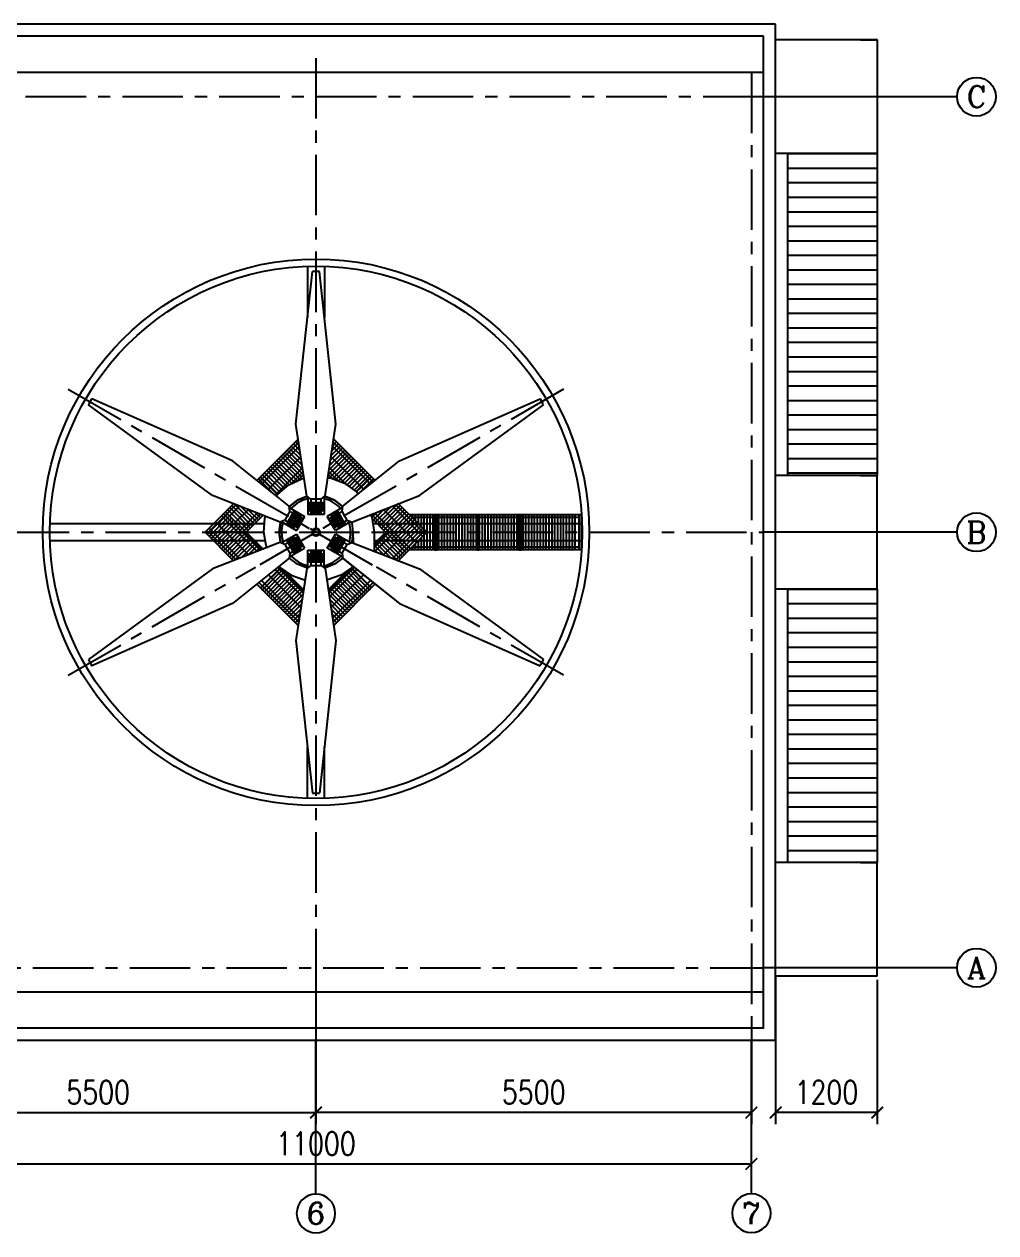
# Model space of a CAD drawing. Extents: x 1427168 to 1936200, y 1176778 to 1377202.
# Drawn here: x 1600377 to 1620457, y 1307472 to 1332450 of the extents above; entities that cross this region are included whole.
import ezdxf
from ezdxf.enums import TextEntityAlignment as Align
from ezdxf.lldxf.tags import DXFTag

# ---------------------------------------------------------------- set-up
doc = ezdxf.new("R2010")
doc.units = 0
doc.header["$LTSCALE"] = 1000
doc.header["$MEASUREMENT"] = 0
doc.linetypes.add('CENTER', pattern=[2, 1.25, -0.25, 0.25, -0.25])
doc.linetypes.add('DOTE', pattern=[2.42, 2, -0.2, 0.02, -0.2])
doc.layers.get('0').update_dxf_attribs({"linetype": 'CONTINUOUS'})
doc.layers.get('DEFPOINTS').update_dxf_attribs({"linetype": 'CONTINUOUS'})
for name, color, linetype in [('01粗实线层', 7, 'CONTINUOUS'), ('07标注层', 3, 'CONTINUOUS'), ('1轮廓实线层', 7, 'CONTINUOUS'), ('2', 2, 'CONTINUOUS'), ('AXIS', 3, 'CONTINUOUS'), ('AXIS_TEXT', 7, 'CONTINUOUS'), ('CENTER', 1, 'ACAD_ISO04W100'), ('DOTE', 1, 'DOTE'), ('粗实线', 7, 'CONTINUOUS'), ('虚线', 6, 'ACAD_ISO02W100')]:
    doc.layers.add(name, color=color, linetype=linetype)
doc.styles.add('COMPLEX', font='COMPLEX')
doc.styles.add('TH_GBDIM', font='romans.shx', dxfattribs={"width": 0.8, "bigfont": 'gbcbig.shx'})
tags = doc.linetypes.add('ACAD_ISO02W100', pattern=[15, 12, -3]).pattern_tags.tags
tags[6:7] = [DXFTag(74, 4), DXFTag(75, 0), DXFTag(340, '0'), DXFTag(46, 1.0), DXFTag(50, 0.0), DXFTag(44, 0.0), DXFTag(45, 0.0)]
tags[4:5] = [DXFTag(74, 4), DXFTag(75, 0), DXFTag(340, '0'), DXFTag(46, 1.0), DXFTag(50, 0.0), DXFTag(44, 0.0), DXFTag(45, 0.0)]
tags = doc.linetypes.add('ACAD_ISO04W100', pattern=[30, 24, -3, 0, -3]).pattern_tags.tags
tags[10:11] = [DXFTag(74, 4), DXFTag(75, 0), DXFTag(340, '0'), DXFTag(46, 1.0), DXFTag(50, 0.0), DXFTag(44, 0.0), DXFTag(45, 0.0)]
tags[8:9] = [DXFTag(74, 4), DXFTag(75, 0), DXFTag(340, '0'), DXFTag(46, 1.0), DXFTag(50, 0.0), DXFTag(44, 0.0), DXFTag(45, 0.0)]
tags[6:7] = [DXFTag(74, 4), DXFTag(75, 0), DXFTag(340, '0'), DXFTag(46, 1.0), DXFTag(50, 0.0), DXFTag(44, 0.0), DXFTag(45, 0.0)]
tags[4:5] = [DXFTag(74, 4), DXFTag(75, 0), DXFTag(340, '0'), DXFTag(46, 1.0), DXFTag(50, 0.0), DXFTag(44, 0.0), DXFTag(45, 0.0)]
doc.dimstyles.new('TH_GBDIM', dxfattribs={"dimscale": 120, "dimtxt": 4, "dimasz": 2, "dimexe": 2, "dimexo": 0, "dimgap": 1.5, "dimtad": 1, "dimdec": 0, "dimzin": 0, "dimtxsty": 'TH_GBDIM', "dimblk": 'ARCHTICK', "dimcen": 2.5, "dimclrd": 130, "dimclre": 130, "dimclrt": 3, "dimazin": 3, "dimtfac": 0.714286, "dimtdec": 0, "dimtmove": 0, "dimatfit": 3, "dimtzin": 0})

# ---------------------------------------------------------------- blocks, each defined once
blk = doc.blocks.new('_AXISO')
blk.add_circle((0, 0), 0.5)
at = {"layer": 'AXIS_TEXT', "style": 'COMPLEX', "width": 1.041667}
blk.add_attdef('A', text='', height=0.56, dxfattribs=at).set_placement((-0.25, -0.28), (0.25, -0.28), align=Align.FIT)
blk = doc.blocks.new('_ARCHTICK')
at = {"color": 0, "linetype": 'BYBLOCK', "const_width": 0.15}
blk.add_lwpolyline([(-0.5, -0.5), (0.5, 0.5)], dxfattribs=at)
blk = doc.blocks.new('*D391')
at = {"layer": 'AXIS', "color": 130, "linetype": 'BYBLOCK'}
for p, q in [((1615907, 1312775), (1615907, 1309718)), ((1618007, 1312700), (1618007, 1309718)), ((1618007, 1309958), (1615907, 1309958))]:
    blk.add_line(p, q, dxfattribs=at)
at = {"layer": 'DEFPOINTS', "color": 0, "linetype": 'BYBLOCK'}
for p in [(1615907, 1312775), (1618007, 1312700), (1615907, 1309958)]:
    blk.add_point(p, dxfattribs=at)
at = {"layer": 'AXIS', "color": 130, "linetype": 'BYBLOCK', "xscale": 240, "yscale": 240, "zscale": 240, "rotation": 180}
blk.add_blockref('_ARCHTICK', (1615907, 1309958), dxfattribs=at)
at = {"layer": 'AXIS', "color": 130, "linetype": 'BYBLOCK', "xscale": 240, "yscale": 240, "zscale": 240}
blk.add_blockref('_ARCHTICK', (1618007, 1309958), dxfattribs=at)
at = {"layer": 'AXIS', "color": 3, "linetype": 'BYBLOCK', "insert": (1616957, 1310378), "char_height": 480, "attachment_point": 5, "style": 'TH_GBDIM'}
blk.add_mtext('{1200}{}{}', dxfattribs=at)
blk = doc.blocks.new('*D408')
at = {"color": 130}
for p, q in [((1597407, 1312700), (1597407, 1309718)), ((1606407, 1312700), (1606407, 1309718)), ((1597407, 1309958), (1606407, 1309958))]:
    blk.add_line(p, q, dxfattribs=at)
at = {"layer": 'DEFPOINTS', "color": 0}
for p in [(1597407, 1312700), (1606407, 1312700), (1606407, 1309958)]:
    blk.add_point(p, dxfattribs=at)
at = {"color": 130, "xscale": 240, "yscale": 240, "zscale": 240, "rotation": 180}
blk.add_blockref('_ARCHTICK', (1597407, 1309958), dxfattribs=at)
at = {"color": 130, "xscale": 240, "yscale": 240, "zscale": 240}
blk.add_blockref('_ARCHTICK', (1606407, 1309958), dxfattribs=at)
at = {"color": 3, "insert": (1601907, 1310378), "char_height": 480, "attachment_point": 5, "style": 'TH_GBDIM'}
blk.add_mtext('{5500}{}{}', dxfattribs=at)
blk = doc.blocks.new('*D409')
at = {"color": 130}
for p, q in [((1606407, 1312700), (1606407, 1309718)), ((1615407, 1311700), (1615407, 1309718)), ((1615407, 1309958), (1606407, 1309958))]:
    blk.add_line(p, q, dxfattribs=at)
at = {"layer": 'DEFPOINTS', "color": 0}
for p in [(1606407, 1312700), (1615407, 1311700), (1606407, 1309958)]:
    blk.add_point(p, dxfattribs=at)
at = {"color": 130, "xscale": 240, "yscale": 240, "zscale": 240, "rotation": 180}
blk.add_blockref('_ARCHTICK', (1606407, 1309958), dxfattribs=at)
at = {"color": 130, "xscale": 240, "yscale": 240, "zscale": 240}
blk.add_blockref('_ARCHTICK', (1615407, 1309958), dxfattribs=at)
at = {"color": 3, "insert": (1610907, 1310378), "char_height": 480, "attachment_point": 5, "style": 'TH_GBDIM'}
blk.add_mtext('{5500}{}{}', dxfattribs=at)
blk = doc.blocks.new('*D411')
at = {"layer": '01粗实线层', "color": 130}
for p, q in [((1597407, 1308876), (1597407, 1309136)), ((1615407, 1308876), (1615407, 1309136)), ((1597407, 1308896), (1615407, 1308896))]:
    blk.add_line(p, q, dxfattribs=at)
at = {"layer": 'DEFPOINTS', "color": 0}
for p in [(1597407, 1308876), (1615407, 1308896), (1615407, 1308876)]:
    blk.add_point(p, dxfattribs=at)
at = {"layer": '01粗实线层', "color": 130, "xscale": 240, "yscale": 240, "zscale": 240, "rotation": 180}
blk.add_blockref('_ARCHTICK', (1597407, 1308896), dxfattribs=at)
at = {"layer": '01粗实线层', "color": 130, "xscale": 240, "yscale": 240, "zscale": 240}
blk.add_blockref('_ARCHTICK', (1615407, 1308896), dxfattribs=at)
at = {"layer": '01粗实线层', "color": 3, "insert": (1606407, 1309316), "char_height": 480, "attachment_point": 5, "style": 'TH_GBDIM'}
blk.add_mtext('{11000}{}{}', dxfattribs=at)

msp = doc.modelspace()

# ---------------------------------------------------------------- linework, layer by layer
msp.add_line((1615657.4, 1311695.4), (1615657.4, 1332200.3))
at = {"color": 2}
for p, q in [((1606040.9, 1323874.8), (1605185.5, 1323019.4)), ((1607629.6, 1323019.2), (1606774.4, 1323874.3)), ((1606050.5, 1323811.4), (1605226.1, 1322987)), ((1607589, 1322986.8), (1606764.9, 1323810.9)), ((1606142.4, 1323200.8), (1605891.6, 1322949.9)), ((1606152, 1323137.3), (1606025.6, 1323010.9)), ((1606739.7, 1323060.5), (1606663.3, 1323136.9)), ((1606856.7, 1323016.5), (1606672.9, 1323200.3)), ((1604702.4, 1322536.3), (1604116.4, 1321950.3)), ((1604754.8, 1322515.7), (1604189.4, 1321950.3)), ((1608625.5, 1321950.2), (1608060.3, 1322515.5)), ((1608698.5, 1321950.3), (1608112.7, 1322536.1)), ((1605259.3, 1322317.6), (1604892, 1321950.3)), ((1605311.7, 1322297), (1604964.9, 1321950.3)), ((1607923.4, 1321949.8), (1607555.7, 1322317.4)), ((1607886.9, 1321913.3), (1607573.5, 1322226.7)), ((1604705.4, 1321361.2), (1604116.4, 1321950.3)), ((1604757.9, 1321381.8), (1604189.4, 1321950.3)), ((1605262.4, 1321579.9), (1604892, 1321950.3)), ((1605314.8, 1321600.4), (1604928.4, 1321986.8)), ((1607850.4, 1321949.8), (1607618, 1321717.3)), ((1607923.4, 1321949.8), (1607618, 1321644.4)), ((1608625.5, 1321950.3), (1608057.1, 1321381.9)), ((1608698.5, 1321950.3), (1608104.5, 1321356.3)), ((1606142.9, 1320699.3), (1605619.4, 1321222.8)), ((1606152.5, 1320762.7), (1605760.1, 1321155.2)), ((1606662.4, 1320762.7), (1607054.8, 1321155.2)), ((1606671.9, 1320699.3), (1607195.4, 1321222.8)), ((1606041.4, 1320025.3), (1605187.9, 1320878.8)), ((1606050.9, 1320088.7), (1605228.5, 1320911.2)), ((1606763.9, 1320088.7), (1607586.4, 1320911.2)), ((1606773.5, 1320025.3), (1607627, 1320878.8))]:
    msp.add_line(p, q, dxfattribs=at)
at = {"color": 3}
for p, q in [((1606789.3, 1323859.5), (1606769.2, 1323839.4)), ((1606136.6, 1323239.3), (1605771, 1323604.9)), ((1606121.6, 1323339.2), (1605813.5, 1323647.3)), ((1606106.5, 1323439.1), (1605855.9, 1323689.8)), ((1606091.5, 1323539), (1605898.3, 1323732.2)), ((1606076.4, 1323638.9), (1605940.7, 1323774.6)), ((1605983.2, 1323817), (1606061.4, 1323738.8)), ((1606052, 1323801), (1606025.6, 1323774.6)), ((1607043.8, 1323604.9), (1606678.8, 1323239.9)), ((1607001.4, 1323647.3), (1606693.9, 1323339.8)), ((1606959, 1323689.8), (1606708.9, 1323439.7)), ((1606916.5, 1323732.2), (1606724, 1323539.6)), ((1606874.1, 1323774.6), (1606739.1, 1323639.6)), ((1606831.7, 1323817), (1606754.1, 1323739.5)), ((1605909, 1322957.9), (1605516.5, 1323350.4)), ((1605967.1, 1322984.5), (1605558.9, 1323392.8)), ((1606025.6, 1323010.9), (1605601.3, 1323435.2)), ((1606068, 1323053.4), (1605643.8, 1323477.6)), ((1606110.4, 1323095.8), (1605686.2, 1323520.1)), ((1606152.9, 1323138.2), (1605728.6, 1323562.5)), ((1607086.3, 1323562.5), (1606662, 1323138.2)), ((1607128.7, 1323520.1), (1606704.4, 1323095.8)), ((1607171.1, 1323477.6), (1606750.1, 1323056.6)), ((1607213.5, 1323435.2), (1606811.7, 1323033.4)), ((1607256, 1323392.8), (1606873.4, 1323010.2)), ((1607298.4, 1323350.4), (1606935.1, 1322987)), ((1605617.7, 1322740), (1605261.9, 1323095.8)), ((1605663.9, 1322778.6), (1605304.3, 1323138.2)), ((1605710.3, 1322817.1), (1605346.8, 1323180.7)), ((1605756.7, 1322855.6), (1605389.2, 1323223.1)), ((1605803, 1322894.1), (1605431.6, 1323265.5)), ((1605850.8, 1322931.2), (1605474, 1323307.9)), ((1607340.8, 1323307.9), (1606996.2, 1322963.4)), ((1607383.2, 1323265.5), (1607043.8, 1322926.1)), ((1607425.7, 1323223.1), (1607095, 1322892.5)), ((1607468.1, 1323180.7), (1607144.4, 1322857)), ((1607510.5, 1323138.2), (1607193.8, 1322821.5)), ((1607552.9, 1323095.8), (1607243.2, 1322786.1)), ((1605520.8, 1322752.1), (1605219.5, 1323053.4)), ((1607595.4, 1323053.4), (1607291.9, 1322749.9)), ((1604964.9, 1321950.3), (1604540.7, 1322374.6)), ((1605007.4, 1321992.7), (1604583.1, 1322417)), ((1605049.8, 1322035.1), (1604625.5, 1322459.4)), ((1605092.2, 1322077.6), (1604667.9, 1322501.8)), ((1605134.6, 1322120), (1604728.7, 1322525.9)), ((1605177.1, 1322162.4), (1604868.4, 1322471.1)), ((1605219.5, 1322204.8), (1605008.1, 1322416.2)), ((1605261.9, 1322247.3), (1605147.8, 1322361.4)), ((1607666.6, 1322361), (1607567.6, 1322261.9)), ((1607806.3, 1322415.8), (1607595.4, 1322204.8)), ((1607946, 1322470.6), (1607637.8, 1322162.4)), ((1608104.5, 1322544.3), (1607680.2, 1322120)), ((1608146.9, 1322501.8), (1607722.6, 1322077.6)), ((1608189.3, 1322459.4), (1607765.1, 1322035.1)), ((1608231.8, 1322417), (1607807.5, 1321992.7)), ((1608274.2, 1322374.6), (1607849.9, 1321950.3)), ((1604583.1, 1322332.1), (1604158.8, 1321907.9)), ((1604625.5, 1322289.7), (1604201.3, 1321865.4)), ((1604667.9, 1322247.3), (1604243.7, 1321823)), ((1604710.4, 1322204.8), (1604286.1, 1321780.6)), ((1604752.8, 1322162.4), (1604328.5, 1321738.2)), ((1604795.2, 1322120), (1604371, 1321695.7)), ((1604922.5, 1321907.9), (1604498.2, 1322332.1)), ((1605304.3, 1322289.7), (1605287.5, 1322306.5)), ((1608316.6, 1322332.1), (1607892.4, 1321907.9)), ((1608359, 1322289.7), (1607934.8, 1321865.4)), ((1608401.5, 1322247.3), (1607977.2, 1321823)), ((1608443.9, 1322204.8), (1608019.6, 1321780.6)), ((1608486.3, 1322162.4), (1608062.1, 1321738.2)), ((1608528.8, 1322120), (1608104.5, 1321695.7)), ((1608339.5, 1322309.2), (1608339.5, 1322309.8)), ((1608399.5, 1322249.2), (1608399.5, 1322309.8)), ((1608399.5, 1322249.2), (1608399.5, 1322309.8)), ((1608459.5, 1322309.8), (1608459.5, 1322189.2)), ((1608519.5, 1322309.8), (1608519.5, 1322129.2)), ((1608579.5, 1322309.8), (1608579.5, 1322069.2)), ((1608639.5, 1322309.8), (1608639.5, 1321589.8)), ((1608699.5, 1322309.8), (1608699.5, 1321589.8)), ((1608759.5, 1322309.8), (1608759.5, 1321589.8)), ((1608819.5, 1322309.8), (1608819.5, 1321589.8)), ((1608879.5, 1322309.8), (1608879.5, 1321589.8)), ((1608939.5, 1322309.8), (1608939.5, 1321589.8)), ((1608999.5, 1322309.8), (1608999.5, 1321589.8)), ((1609059.5, 1322309.8), (1609059.5, 1321589.8)), ((1609119.5, 1322309.8), (1609119.5, 1321589.8)), ((1609179.5, 1322309.8), (1609179.5, 1321589.8)), ((1609239.5, 1322309.8), (1609239.5, 1321589.8)), ((1609299.5, 1322309.8), (1609299.5, 1321589.8)), ((1609359.5, 1322309.8), (1609359.5, 1321589.8)), ((1609419.5, 1322309.8), (1609419.5, 1321589.8)), ((1609479.5, 1322309.8), (1609479.5, 1321589.8)), ((1609539.5, 1322309.8), (1609539.5, 1321589.8)), ((1609599.5, 1322309.8), (1609599.5, 1321589.8)), ((1609659.5, 1322309.8), (1609659.5, 1321589.8)), ((1609719.5, 1322309.8), (1609719.5, 1321589.8)), ((1609779.5, 1322309.8), (1609779.5, 1321589.8)), ((1609839.5, 1322309.8), (1609839.5, 1321589.8)), ((1609899.5, 1322309.8), (1609899.5, 1321589.8)), ((1609959.5, 1322309.8), (1609959.5, 1321589.8)), ((1610019.5, 1322309.8), (1610019.5, 1321589.8)), ((1610079.5, 1322309.8), (1610079.5, 1321589.8)), ((1610139.5, 1322309.8), (1610139.5, 1321589.8)), ((1610199.5, 1322309.8), (1610199.5, 1321589.8)), ((1610259.5, 1322309.8), (1610259.5, 1321589.8)), ((1610319.5, 1322309.8), (1610319.5, 1321589.8)), ((1610379.5, 1322309.8), (1610379.5, 1321589.8)), ((1610439.5, 1322309.8), (1610439.5, 1321589.8)), ((1610499.5, 1322309.8), (1610499.5, 1321589.8)), ((1610559.5, 1322309.8), (1610559.5, 1321589.8)), ((1610619.5, 1322309.8), (1610619.5, 1321589.8)), ((1610679.5, 1322309.8), (1610679.5, 1321589.8)), ((1610739.5, 1322309.8), (1610739.5, 1321589.8)), ((1610799.5, 1322309.8), (1610799.5, 1321589.8)), ((1610859.5, 1322309.8), (1610859.5, 1321589.8)), ((1610919.5, 1322309.8), (1610919.5, 1321589.8)), ((1610979.5, 1322309.8), (1610979.5, 1321589.8)), ((1611039.5, 1322309.8), (1611039.5, 1321589.8)), ((1611099.5, 1322309.8), (1611099.5, 1321589.8)), ((1611159.5, 1322309.8), (1611159.5, 1321589.8)), ((1611219.5, 1322309.8), (1611219.5, 1321589.8)), ((1611279.5, 1322309.8), (1611279.5, 1321589.8)), ((1611339.5, 1322309.8), (1611339.5, 1321589.8)), ((1611399.5, 1322309.8), (1611399.5, 1321589.8)), ((1611459.5, 1322309.8), (1611459.5, 1321589.8)), ((1611519.5, 1322309.8), (1611519.5, 1321589.8)), ((1611579.5, 1322309.8), (1611579.5, 1321589.8)), ((1611639.5, 1322309.8), (1611639.5, 1321589.8)), ((1611699.5, 1322309.8), (1611699.5, 1321589.8)), ((1611759.5, 1322309.8), (1611759.5, 1321589.8)), ((1604837.7, 1322077.6), (1604413.4, 1321653.3)), ((1604880.1, 1322035.1), (1604455.8, 1321610.9)), ((1604922.5, 1321992.7), (1604498.2, 1321568.4)), ((1604964.9, 1321950.3), (1604540.7, 1321526)), ((1605007.4, 1321907.9), (1604583.1, 1321483.6)), ((1605049.8, 1321865.4), (1604625.5, 1321441.2)), ((1607765.6, 1321864.9), (1608189.8, 1321440.7)), ((1607808, 1321907.4), (1608232.3, 1321483.1)), ((1607850.4, 1321949.8), (1608274.7, 1321525.5)), ((1607892.9, 1321992.2), (1608317.1, 1321567.9)), ((1608571.2, 1322077.6), (1608146.9, 1321653.3)), ((1608613.6, 1322035.1), (1608189.3, 1321610.9)), ((1608656, 1321992.7), (1608231.8, 1321568.4)), ((1608759.5, 1321841.6), (1608759.5, 1321589.8)), ((1605092.2, 1321823), (1604667.9, 1321398.7)), ((1605134.6, 1321780.6), (1604710.4, 1321356.3)), ((1605177.1, 1321738.2), (1604861.3, 1321422.4)), ((1605219.5, 1321695.7), (1605001, 1321477.3)), ((1605261.9, 1321653.3), (1605140.7, 1321532.1)), ((1605304.3, 1321610.9), (1605280.4, 1321586.9)), ((1607617.1, 1321674), (1607813.7, 1321477.4)), ((1607638.3, 1321737.6), (1607953.4, 1321422.6)), ((1607680.7, 1321780.1), (1608105, 1321355.8)), ((1607723.2, 1321822.5), (1608147.4, 1321398.2)), ((1608339.5, 1321591.3), (1608339.5, 1321589.8)), ((1608399.5, 1321651.3), (1608399.5, 1321589.8)), ((1608459.5, 1321711.3), (1608459.5, 1321589.8)), ((1608519.5, 1321771.3), (1608519.5, 1321589.8)), ((1608579.5, 1321831.3), (1608579.5, 1321589.8)), ((1608639.5, 1321721.6), (1608639.5, 1321589.8)), ((1608699.5, 1321781.6), (1608699.5, 1321589.8)), ((1607618, 1321588.3), (1607674, 1321532.2)), ((1605672.5, 1321215.4), (1605261.9, 1320804.8)), ((1605722.6, 1321180.6), (1605304.3, 1320762.3)), ((1605771, 1321144.2), (1605346.8, 1320719.9)), ((1605813.5, 1321101.8), (1605389.2, 1320677.5)), ((1607001.4, 1321101.8), (1607425.7, 1320677.5)), ((1607043.8, 1321144.2), (1607468.1, 1320719.9)), ((1607092.2, 1321180.6), (1607510.5, 1320762.3)), ((1607142.4, 1321215.4), (1607552.9, 1320804.8)), ((1608062.1, 1321313.9), (1608062.6, 1321313.4)), ((1605855.9, 1321059.3), (1605431.6, 1320635.1)), ((1605898.3, 1321016.9), (1605474, 1320592.6)), ((1605940.7, 1320974.5), (1605516.5, 1320550.2)), ((1605983.2, 1320932.1), (1605558.9, 1320507.8)), ((1606025.6, 1320889.6), (1605601.3, 1320465.4)), ((1606068, 1320847.2), (1605643.8, 1320422.9)), ((1606746.8, 1320847.2), (1607171.1, 1320422.9)), ((1606789.3, 1320889.6), (1607213.5, 1320465.4)), ((1606831.7, 1320932.1), (1607256, 1320507.8)), ((1606874.1, 1320974.5), (1607298.4, 1320550.2)), ((1606916.5, 1321016.9), (1607340.8, 1320592.6)), ((1606959, 1321059.3), (1607383.2, 1320635.1)), ((1606110.4, 1320804.8), (1605686.2, 1320380.5)), ((1606152.9, 1320762.3), (1605728.6, 1320338.1)), ((1606137.3, 1320661.9), (1605771, 1320295.7)), ((1606662, 1320762.3), (1607086.3, 1320338.1)), ((1606677.5, 1320661.9), (1607043.8, 1320295.7)), ((1606704.4, 1320804.8), (1607128.7, 1320380.5)), ((1606122.3, 1320562), (1605813.5, 1320253.2)), ((1606107.2, 1320462.1), (1605855.9, 1320210.8)), ((1606092.2, 1320362.2), (1605898.3, 1320168.4)), ((1606692.6, 1320562), (1607001.4, 1320253.2)), ((1606707.7, 1320462.1), (1606959, 1320210.8)), ((1606722.7, 1320362.2), (1606916.5, 1320168.4)), ((1606077.1, 1320262.3), (1605940.7, 1320126)), ((1606062, 1320162.4), (1605983.2, 1320083.5)), ((1606737.8, 1320262.3), (1606874.1, 1320126)), ((1606752.8, 1320162.4), (1606831.7, 1320083.5)), ((1606047, 1320062.5), (1606025.6, 1320041.1)), ((1606767.9, 1320062.5), (1606789.3, 1320041.1))]:
    msp.add_line(p, q, dxfattribs=at)
at = {"color": 6}
for p, q in [((1606068, 1323732.2), (1605279.9, 1322944.1)), ((1607535.2, 1322943.9), (1606752.2, 1323726.8)), ((1606096.4, 1323506.1), (1605421.6, 1322831.2)), ((1607393.5, 1322830.9), (1606718.9, 1323505.6)), ((1606129.8, 1323284.8), (1605563.2, 1322718.3)), ((1607043.8, 1322926.1), (1606685.5, 1323284.4)), ((1604824.2, 1322488.4), (1604625.5, 1322289.7)), ((1605007, 1322416.6), (1604752.8, 1322162.4)), ((1605189.8, 1322344.9), (1604880.1, 1322035.1)), ((1608359.6, 1321610.4), (1607625.2, 1322344.7)), ((1608486.8, 1321737.6), (1607808, 1322416.5)), ((1608614.1, 1321864.9), (1607990.8, 1322488.2)), ((1605010.1, 1321480.8), (1604328.5, 1322162.4)), ((1605192.9, 1321552.6), (1604455.8, 1322289.7)), ((1604964.9, 1321950.3), (1604116.4, 1321950.3)), ((1604827.3, 1321409.1), (1604201.3, 1322035.1)), ((1607935.3, 1321864.9), (1607622.7, 1321552.4)), ((1608698.5, 1321950.3), (1607850.4, 1321949.8)), ((1608062.6, 1321737.6), (1607805.5, 1321480.6)), ((1608189.8, 1321610.4), (1607988.3, 1321408.8)), ((1606130.3, 1320615.2), (1605565.6, 1321179.9)), ((1606684.6, 1320615.2), (1607249.3, 1321179.9)), ((1606063.6, 1320172.8), (1605282.3, 1320954.1)), ((1606096.9, 1320394), (1605424, 1321067)), ((1606717.9, 1320394), (1607390.9, 1321067)), ((1606751.2, 1320172.8), (1607532.5, 1320954.1))]:
    msp.add_line(p, q, dxfattribs=at)
at = {"linetype": 'BYBLOCK', "ltscale": 1e-05}
for p, q in [((1606303.2, 1322636.1), (1606218, 1322699.1)), ((1606240, 1322682.9), (1606240, 1322317.7)), ((1606511.6, 1322636.1), (1606597.4, 1322699.5)), ((1606574.8, 1322682.9), (1606574.8, 1322317.7)), ((1605942.7, 1322366.6), (1605814.6, 1322144.6)), ((1605865.6, 1322383.4), (1605853.6, 1322489.4)), ((1605856.7, 1322461.6), (1606172.9, 1322279)), ((1605989.7, 1322339.5), (1605861.6, 1322117.4)), ((1606535.6, 1322560.9), (1606279.2, 1322560.9)), ((1606535.6, 1322506.6), (1606279.2, 1322506.6)), ((1606535.6, 1322463.1), (1606279.2, 1322463.1)), ((1606535.6, 1322408.8), (1606279.2, 1322408.8)), ((1606511.6, 1322375.4), (1606303.2, 1322375.4)), ((1606303.2, 1322375.4), (1606326.7, 1322353.1)), ((1606326.7, 1322353.1), (1606488.2, 1322353.1)), ((1606511.6, 1322375.4), (1606488.2, 1322353.1)), ((1606958.1, 1322461.6), (1606641.9, 1322279)), ((1606953.3, 1322117.4), (1606825.1, 1322339.5)), ((1607000.3, 1322144.6), (1606872.1, 1322366.6)), ((1606949.3, 1322383.4), (1606961.2, 1322488.8)), ((1605761.4, 1322203), (1605664.2, 1322160.6)), ((1605689.3, 1322171.6), (1606005.5, 1321989)), ((1606027.4, 1322317.7), (1605899.2, 1322095.7)), ((1606074.4, 1322290.6), (1605946.2, 1322068.5)), ((1606091.3, 1322253.1), (1605987.2, 1322072.6)), ((1606172.9, 1322279), (1606005.5, 1321989)), ((1606018.2, 1322081.8), (1606098.9, 1322221.6)), ((1606091.3, 1322253.1), (1606098.9, 1322221.6)), ((1606574.8, 1322317.7), (1606240, 1322317.7)), ((1606809.3, 1321989), (1606641.9, 1322279)), ((1606723.5, 1322253.1), (1606715.9, 1322221.6)), ((1606715.9, 1322221.6), (1606796.7, 1322081.8)), ((1606827.7, 1322072.6), (1606723.5, 1322253.1)), ((1606868.6, 1322068.5), (1606740.5, 1322290.6)), ((1606915.6, 1322095.7), (1606787.5, 1322317.7)), ((1607125.6, 1322171.6), (1606809.3, 1321989)), ((1607053.5, 1322203), (1607151.3, 1322160.4)), ((1605689.3, 1321729), (1606005.5, 1321911.6)), ((1605987.2, 1322072.6), (1606018.2, 1322081.8)), ((1606005.5, 1321911.6), (1606172.9, 1321621.6)), ((1606641.9, 1321621.6), (1606809.3, 1321911.6)), ((1606827.7, 1322072.6), (1606796.7, 1322081.8)), ((1607125.6, 1321729), (1606809.3, 1321911.6)), ((1605761.4, 1321697.6), (1605663.6, 1321740.2)), ((1605814.6, 1321756), (1605942.7, 1321534)), ((1605856.7, 1321439), (1606172.9, 1321621.6)), ((1605861.6, 1321783.1), (1605989.7, 1321561.1)), ((1605899.2, 1321804.9), (1606027.4, 1321582.9)), ((1605946.2, 1321832), (1606074.4, 1321610)), ((1605987.2, 1321827.9), (1606091.3, 1321647.5)), ((1605987.2, 1321827.9), (1606018.2, 1321818.8)), ((1606098.9, 1321678.9), (1606018.2, 1321818.8)), ((1606091.3, 1321647.5), (1606098.9, 1321678.9)), ((1606958.1, 1321439), (1606641.9, 1321621.6)), ((1606796.7, 1321818.8), (1606715.9, 1321678.9)), ((1606723.5, 1321647.5), (1606715.9, 1321678.9)), ((1606723.5, 1321647.5), (1606827.7, 1321827.9)), ((1606740.5, 1321610), (1606868.6, 1321832)), ((1606787.5, 1321582.9), (1606915.6, 1321804.9)), ((1606827.7, 1321827.9), (1606796.7, 1321818.8)), ((1606825.1, 1321561.1), (1606953.3, 1321783.1)), ((1606872.1, 1321534), (1607000.3, 1321756)), ((1607053.5, 1321697.6), (1607150.7, 1321739.9)), ((1605865.6, 1321517.1), (1605853.6, 1321411.8)), ((1606240, 1321217.7), (1606240, 1321582.9)), ((1606240, 1321582.9), (1606574.8, 1321582.9)), ((1606279.2, 1321491.7), (1606535.6, 1321491.7)), ((1606279.2, 1321437.5), (1606535.6, 1321437.5)), ((1606279.2, 1321394), (1606535.6, 1321394)), ((1606303.2, 1321525.2), (1606326.7, 1321547.5)), ((1606303.2, 1321525.2), (1606511.6, 1321525.2)), ((1606488.2, 1321547.5), (1606326.7, 1321547.5)), ((1606511.6, 1321525.2), (1606488.2, 1321547.5)), ((1606574.8, 1321217.7), (1606574.8, 1321582.9)), ((1606949.3, 1321517.1), (1606961.3, 1321411.1)), ((1606303.2, 1321264.4), (1606217.4, 1321201)), ((1606279.2, 1321339.7), (1606535.6, 1321339.7)), ((1606511.6, 1321264.4), (1606596.9, 1321201.4))]:
    msp.add_line(p, q, dxfattribs=at)
for points in [[(1606511.6, 1322560.9), (1606511.6, 1322636.1), (1606303.2, 1322636.1), (1606303.2, 1322560.9)], [(1605930.7, 1322345.8), (1605865.6, 1322383.4), (1605761.4, 1322203), (1605826.6, 1322165.4)], [(1606303.2, 1322506.6), (1606303.2, 1322463.1)], [(1606303.2, 1322408.8), (1606303.2, 1322317.7)], [(1606511.6, 1322463.1), (1606511.6, 1322506.6)], [(1606511.6, 1322317.7), (1606511.6, 1322408.8)], [(1606988.3, 1322165.4), (1607053.5, 1322203), (1606949.3, 1322383.4), (1606884.1, 1322345.8)], [(1605873.6, 1322138.2), (1605911.2, 1322116.5)], [(1606015.4, 1322296.9), (1605977.7, 1322318.7)], [(1606141.3, 1322224.2), (1606062.4, 1322269.8)], [(1606752.5, 1322269.8), (1606673.5, 1322224.2)], [(1606837.1, 1322318.7), (1606799.5, 1322296.9)], [(1606903.6, 1322116.5), (1606941.3, 1322138.2)], [(1605958.2, 1322089.3), (1606037.1, 1322043.8)], [(1606037.1, 1321856.8), (1605958.2, 1321811.2)], [(1606777.7, 1322043.8), (1606856.6, 1322089.3)], [(1606856.6, 1321811.2), (1606777.7, 1321856.8)], [(1605826.6, 1321735.2), (1605761.4, 1321697.6), (1605865.6, 1321517.1), (1605930.7, 1321554.8)], [(1605911.2, 1321784.1), (1605873.6, 1321762.4)], [(1605977.7, 1321581.9), (1606015.4, 1321603.6)], [(1606062.4, 1321630.8), (1606141.3, 1321676.4)], [(1606673.5, 1321676.4), (1606752.5, 1321630.8)], [(1606799.5, 1321603.6), (1606837.1, 1321581.9)], [(1606884.1, 1321554.8), (1606949.3, 1321517.1), (1607053.5, 1321697.6), (1606988.3, 1321735.2)], [(1606941.3, 1321762.4), (1606903.6, 1321784.1)], [(1606303.2, 1321582.9), (1606303.2, 1321491.7)], [(1606303.2, 1321437.5), (1606303.2, 1321394)], [(1606511.6, 1321491.7), (1606511.6, 1321582.9)], [(1606511.6, 1321394), (1606511.6, 1321437.5)], [(1606303.2, 1321339.7), (1606303.2, 1321264.4), (1606511.6, 1321264.4), (1606511.6, 1321339.7)]]:
    msp.add_lwpolyline(points, dxfattribs=at)
for centre, start, end in [((1605966.2, 1322353), 330, 150), ((1606279.2, 1322533.7), 90, 270), ((1606279.2, 1322436), 90, 270), ((1606535.6, 1322533.7), 270, 90), ((1606535.6, 1322436), 270, 90), ((1606848.6, 1322353), 30, 210), ((1605838.1, 1322131), 150, 330), ((1605922.7, 1322082.1), 150, 330), ((1606050.9, 1322304.1), 330, 150), ((1606764, 1322304.1), 30, 210), ((1606892.1, 1322082.1), 210, 30), ((1606976.8, 1322131), 210, 30), ((1605922.7, 1321818.5), 30, 210), ((1606892.1, 1321818.5), 330, 150), ((1605838.1, 1321769.6), 30, 210), ((1606050.9, 1321596.4), 210, 30), ((1606764, 1321596.4), 150, 330), ((1606976.8, 1321769.6), 330, 150), ((1605966.2, 1321547.5), 210, 30), ((1606279.2, 1321464.6), 90, 270), ((1606279.2, 1321366.8), 90, 270), ((1606535.6, 1321464.6), 270, 90), ((1606535.6, 1321366.8), 270, 90), ((1606848.6, 1321547.5), 150, 330)]:
    msp.add_arc(centre, 27.1, start, end, dxfattribs=at)
at = {"layer": '01粗实线层', "color": 0}
for p, q in [((1615907.4, 1332450.3), (1560907.4, 1332450.3)), ((1615907.4, 1311450.3), (1615907.4, 1332450.3)), ((1615657.4, 1332200.3), (1561157.4, 1332200.3)), ((1615657.4, 1331450.3), (1561157.4, 1331450.3)), ((1618008.8, 1329775.3), (1615908.8, 1329775.3)), ((1605994.3, 1324184.3), (1606335.6, 1327340.4)), ((1606232.4, 1327450.1), (1606232.4, 1326392.1)), ((1606821.1, 1324184.3), (1606479.9, 1327340.4)), ((1606582.4, 1327450.1), (1606582.4, 1326386.7)), ((1604679.6, 1323425.6), (1601775.7, 1324708.1)), ((1608135.6, 1323425.1), (1611039.5, 1324707.6)), ((1604266.1, 1322709.5), (1601703.5, 1324583.1)), ((1608549, 1322709), (1611111.6, 1324582.6)), ((1606218, 1322699.1), (1605994.3, 1324184.3)), ((1606597.4, 1322699.5), (1606821.1, 1324184.3)), ((1605853.6, 1322489.4), (1604679.6, 1323425.6)), ((1606961.2, 1322488.8), (1608135.6, 1323425.1)), ((1605664.2, 1322160.6), (1604266.1, 1322709.5)), ((1607151.3, 1322160.4), (1608549, 1322709)), ((1605342.5, 1322125.3), (1600910.3, 1322125.3)), ((1611904.6, 1322125.3), (1607589.9, 1322125.3)), ((1605358.5, 1321775.3), (1600910.1, 1321775.3)), ((1605663.6, 1321740.2), (1604265.9, 1321191.6)), ((1607150.7, 1321739.9), (1608548.7, 1321191.1)), ((1611904.7, 1321775.3), (1607618, 1321775.3)), ((1605853.6, 1321411.8), (1604679.3, 1320475.5)), ((1606961.2, 1321411.8), (1608135.6, 1320475.5)), ((1606961.3, 1321411.1), (1608135.3, 1320475)), ((1604265.9, 1321191.6), (1601703.2, 1319318)), ((1606217.4, 1321201), (1605993.7, 1319716.3)), ((1606596.9, 1321201.4), (1606820.6, 1319716.3)), ((1608548.7, 1321191.1), (1611111.3, 1319317.5)), ((1618007.4, 1320775.3), (1615907.4, 1320775.3)), ((1604679.3, 1320475.5), (1601775.4, 1319193)), ((1608135.3, 1320475), (1611039.2, 1319192.5)), ((1605993.7, 1319716.3), (1606335, 1316560.2)), ((1606820.6, 1319716.3), (1606479.3, 1316560.2)), ((1606232.4, 1316450.5), (1606232.4, 1317508.5)), ((1606582.4, 1316450.5), (1606582.4, 1317513.9)), ((1618007.4, 1312775.3), (1615907.4, 1312775.3)), ((1561157.4, 1312450.3), (1615657.4, 1312450.3)), ((1615657.4, 1311700.3), (1561157.4, 1311700.3)), ((1560907.4, 1311450.3), (1615907.4, 1311450.3))]:
    msp.add_line(p, q, dxfattribs=at)
at = {"layer": '01粗实线层', "linetype": 'BYBLOCK', "ltscale": 1e-05}
for p, q in [((1618008.8, 1332125.3), (1615908.8, 1332125.3)), ((1617658.8, 1332125.3), (1618008.8, 1332125.3)), ((1618008.8, 1329775.3), (1618008.8, 1332125.3)), ((1616150.2, 1329775.3), (1616150.2, 1323125.3)), ((1616150.2, 1329775.3), (1618007.4, 1329775.3)), ((1618007.4, 1329775.3), (1618007.4, 1323125.3)), ((1616150.2, 1329475.3), (1618007.4, 1329475.3)), ((1616150.2, 1329475.3), (1618007.4, 1329475.3)), ((1616150.2, 1329175.3), (1618007.4, 1329175.3)), ((1616150.2, 1328875.3), (1618007.4, 1328875.3)), ((1616150.2, 1328875.3), (1618007.4, 1328875.3)), ((1616150.2, 1328575.3), (1618007.4, 1328575.3)), ((1616150.2, 1328275.3), (1618007.4, 1328275.3)), ((1616150.2, 1328275.3), (1618007.4, 1328275.3)), ((1616150.2, 1327975.3), (1618007.4, 1327975.3)), ((1616150.2, 1327675.3), (1618007.4, 1327675.3)), ((1616150.2, 1327375.3), (1618007.4, 1327375.3)), ((1616150.2, 1327375.3), (1618007.4, 1327375.3)), ((1616150.2, 1327075.3), (1618007.4, 1327075.3)), ((1616150.2, 1327075.3), (1618007.4, 1327075.3)), ((1616150.2, 1326775.3), (1618007.4, 1326775.3)), ((1616150.2, 1326475.3), (1618007.4, 1326475.3)), ((1616150.2, 1326175.3), (1618007.4, 1326175.3)), ((1616150.2, 1326175.3), (1618007.4, 1326175.3)), ((1616150.2, 1325875.3), (1618007.4, 1325875.3)), ((1616150.2, 1325875.3), (1618007.4, 1325875.3)), ((1616150.2, 1325575.3), (1618007.4, 1325575.3)), ((1616150.2, 1325275.3), (1618007.4, 1325275.3)), ((1616150.2, 1324975.3), (1618007.4, 1324975.3)), ((1616150.2, 1324975.3), (1618007.4, 1324975.3)), ((1616150.2, 1324675.3), (1618007.4, 1324675.3)), ((1616150.2, 1324675.3), (1618007.4, 1324675.3)), ((1616150.2, 1324375.3), (1618007.4, 1324375.3)), ((1616150.2, 1324075.3), (1618007.4, 1324075.3)), ((1616150.2, 1323775.3), (1618007.4, 1323775.3)), ((1616150.2, 1323775.3), (1618007.4, 1323775.3)), ((1616150.2, 1323475.3), (1618007.4, 1323475.3)), ((1616150.2, 1323475.3), (1618007.4, 1323475.3)), ((1618007.4, 1323125.3), (1615907.4, 1323125.3)), ((1616150.2, 1323175.3), (1618007.4, 1323175.3)), ((1617657.4, 1323125.3), (1618007.4, 1323125.3)), ((1618007.4, 1320775.3), (1618007.4, 1323125.3)), ((1616150.2, 1320775.3), (1616150.2, 1315125.3)), ((1616150.2, 1320775.3), (1618007.4, 1320775.3)), ((1618007.4, 1320775.3), (1618007.4, 1315125.3)), ((1616150.2, 1320475.3), (1618007.4, 1320475.3)), ((1616150.2, 1320475.3), (1618007.4, 1320475.3)), ((1616150.2, 1320175.3), (1618007.4, 1320175.3)), ((1616150.2, 1319875.3), (1618007.4, 1319875.3)), ((1616150.2, 1319875.3), (1618007.4, 1319875.3)), ((1616150.2, 1319575.3), (1618007.4, 1319575.3)), ((1616150.2, 1319275.3), (1618007.4, 1319275.3)), ((1616150.2, 1319275.3), (1618007.4, 1319275.3)), ((1616150.2, 1318975.3), (1618007.4, 1318975.3)), ((1616150.2, 1318675.3), (1618007.4, 1318675.3)), ((1616150.2, 1318375.3), (1618007.4, 1318375.3)), ((1616150.2, 1318375.3), (1618007.4, 1318375.3)), ((1616150.2, 1318075.3), (1618007.4, 1318075.3)), ((1616150.2, 1318075.3), (1618007.4, 1318075.3)), ((1616150.2, 1317775.3), (1618007.4, 1317775.3)), ((1616150.2, 1317475.3), (1618007.4, 1317475.3)), ((1616150.2, 1317175.3), (1618007.4, 1317175.3)), ((1616150.2, 1317175.3), (1618007.4, 1317175.3)), ((1616150.2, 1316875.3), (1618007.4, 1316875.3)), ((1616150.2, 1316875.3), (1618007.4, 1316875.3)), ((1616150.2, 1316575.3), (1618007.4, 1316575.3)), ((1616150.2, 1316275.3), (1618007.4, 1316275.3)), ((1616150.2, 1315975.3), (1618007.4, 1315975.3)), ((1616150.2, 1315975.3), (1618007.4, 1315975.3)), ((1616150.2, 1315675.3), (1618007.4, 1315675.3)), ((1616150.2, 1315675.3), (1618007.4, 1315675.3)), ((1616150.2, 1315375.3), (1618007.4, 1315375.3)), ((1618007.4, 1315125.3), (1615907.4, 1315125.3)), ((1617657.4, 1315125.3), (1618007.4, 1315125.3)), ((1618007.4, 1312775.3), (1618007.4, 1315125.3))]:
    msp.add_line(p, q, dxfattribs=at)
at = {"layer": '01粗实线层', "color": 0}
for radius in [5647.5, 5500]:
    msp.add_circle((1606407.4, 1321947.7), radius, dxfattribs=at)
for centre, start, end in [((1606407.4, 1323941.2), 88.77855, 91.21127), ((1604683.3, 1322945.7), 148.77855, 151.21127), ((1608131.6, 1322945.7), 28.77855, 31.21127), ((1604683.3, 1320954.8), 208.77855, 211.21127), ((1608131.6, 1320954.8), 328.77855, 331.21127), ((1606407.4, 1319959.4), 268.77855, 271.21127)]:
    msp.add_arc(centre, 3400, start, end, dxfattribs=at)
at = {"layer": '07标注层', "color": 1}
for p, q in [((1605987.6, 1322390), (1605814.7, 1322090.6)), ((1606072.2, 1322341.1), (1605899.4, 1322041.7)), ((1605934.6, 1322371.3), (1606005.4, 1322330.4)), ((1605934.6, 1322371.3), (1606100.1, 1322275.7)), ((1606578.3, 1322533.7), (1606232.6, 1322533.7)), ((1606578.3, 1322436), (1606232.6, 1322436)), ((1606279.2, 1322570.2), (1606279.2, 1322488.6)), ((1606279.2, 1322570.2), (1606279.2, 1322379.1)), ((1606535.6, 1322570.2), (1606535.6, 1322488.6)), ((1606535.6, 1322570.2), (1606535.6, 1322379.1)), ((1606880.2, 1322371.3), (1606714.7, 1322275.7)), ((1606913.5, 1322045.2), (1606740.6, 1322344.5)), ((1606880.2, 1322371.3), (1606809.5, 1322330.4)), ((1606998.1, 1322094.1), (1606825.3, 1322393.4)), ((1605806.4, 1322149.2), (1605877.2, 1322108.4)), ((1605806.4, 1322149.2), (1605971.9, 1322053.7)), ((1607008.4, 1322149.2), (1606842.9, 1322053.7)), ((1607008.4, 1322149.2), (1606937.7, 1322108.4)), ((1605806.4, 1321751.3), (1605971.9, 1321846.9)), ((1605901.4, 1321855.4), (1606074.2, 1321556)), ((1606742.6, 1321559.5), (1606915.5, 1321858.8)), ((1607008.4, 1321751.3), (1606842.9, 1321846.9)), ((1605806.4, 1321751.3), (1605877.2, 1321792.2)), ((1605816.7, 1321806.5), (1605989.6, 1321507.2)), ((1605934.6, 1321529.3), (1606100.1, 1321624.8)), ((1606880.2, 1321529.3), (1606714.7, 1321624.8)), ((1606827.3, 1321510.6), (1607000.1, 1321810)), ((1607008.4, 1321751.3), (1606937.7, 1321792.2)), ((1605934.6, 1321529.3), (1606005.4, 1321570.1)), ((1606236.6, 1321464.6), (1606582.3, 1321464.6)), ((1606236.6, 1321366.8), (1606582.3, 1321366.8)), ((1606279.2, 1321330.3), (1606279.2, 1321521.4)), ((1606279.2, 1321330.3), (1606279.2, 1321412)), ((1606535.6, 1321330.3), (1606535.6, 1321521.4)), ((1606535.6, 1321330.3), (1606535.6, 1321412)), ((1606880.2, 1321529.3), (1606809.5, 1321570.1))]:
    msp.add_line(p, q, dxfattribs=at)
at = {"layer": '07标注层', "color": 6}
for p, q in [((1611837.5, 1322309.8), (1608339, 1322309.8)), ((1611840.7, 1322258.2), (1608390.6, 1322258.2)), ((1611840.6, 1321641.4), (1608389.5, 1321641.4)), ((1611837.4, 1321589.8), (1608337.9, 1321589.8))]:
    msp.add_line(p, q, dxfattribs=at)
at = {"layer": '07标注层', "color": 3}
msp.add_line((1611759.5, 1321950.3), (1611707.9, 1321950.3), dxfattribs=at)
at = {"layer": '07标注层', "color": 6}
for points in [[(1605612.8, 1322733), (1605256, 1323089.9), (1605219.5, 1323053.4), (1605520.8, 1322752.1)], [(1607236.3, 1322791.1), (1607547, 1323101.7), (1607510.5, 1323138.2), (1607193.8, 1322821.5)], [(1605679.2, 1321210.2), (1605267.9, 1320798.8), (1605304.3, 1320762.3), (1605722.6, 1321180.6)], [(1607135.6, 1321210.2), (1607547, 1320798.8), (1607510.5, 1320762.3), (1607092.2, 1321180.6)], [(1607171.6, 1321271), (1607171.1, 1321271.5)]]:
    msp.add_lwpolyline(points, dxfattribs=at)
at = {"layer": '07标注层', "color": 2}
for points in [[(1608911.8, 1321589.8), (1608911.8, 1322309.8), (1608860.2, 1322309.8), (1608860.2, 1321589.8)], [(1609781.8, 1321589.8), (1609781.8, 1322309.8), (1609730.2, 1322309.8), (1609730.2, 1321589.8)], [(1610651.8, 1321589.8), (1610651.8, 1322309.8), (1610600.2, 1322309.8), (1610600.2, 1321589.8)], [(1611893.9, 1321591.1), (1611893.9, 1322311.1), (1611842.3, 1322311.1), (1611842.3, 1321591.1)]]:
    msp.add_lwpolyline(points, close=True, dxfattribs=at)
at = {"layer": '1轮廓实线层'}
for p in [(1606994.3, 1322964.8), (1607280.5, 1322740.8)]:
    msp.add_line(p, (1607243.8, 1322785.7), dxfattribs=at)
at = {"layer": '2', "color": 2}
for p, q in [((1605281.7, 1321587.4), (1604918.8, 1321950.3)), ((1607894.6, 1321951.7), (1607617.1, 1321674)), ((1606146.5, 1320722.6), (1605634.4, 1321234.7)), ((1606668.4, 1320722.6), (1607180.5, 1321234.7))]:
    msp.add_line(p, q, dxfattribs=at)
at = {"layer": 'AXIS', "color": 3, "linetype": 'BYBLOCK'}
for p, q in [((1619657.4, 1330950.3), (1615657.4, 1330950.3)), ((1619657.4, 1321950.3), (1615657.4, 1321950.3)), ((1619657.4, 1312950.3), (1615657.4, 1312950.3)), ((1606407.4, 1308272.2), (1606407.4, 1311450.3)), ((1615407.4, 1308277.4), (1615407.4, 1311455.4))]:
    msp.add_line(p, q, dxfattribs=at)
at = {"layer": 'CENTER', "ltscale": 3}
for p, q in [((1605799.4, 1322291.3), (1605837.4, 1322291.3)), ((1605818.4, 1322310.3), (1605818.4, 1322272.3)), ((1606409, 1321950.3), (1606292, 1322017.8))]:
    msp.add_line(p, q, dxfattribs=at)
at = {"layer": 'DOTE', "linetype": 'CENTER'}
for p, q in [((1606407.4, 1331751.2), (1606407.4, 1311700.3)), ((1615407.4, 1331450.3), (1615407.4, 1311450.3)), ((1615657.4, 1330950.3), (1561157.4, 1330950.3)), ((1601289.1, 1324905.4), (1607656.7, 1321229)), ((1611525.8, 1324905.4), (1605158.2, 1321229)), ((1558057.4, 1321950.3), (1615657.4, 1321950.3)), ((1601289.1, 1318995.2), (1605158.2, 1321229)), ((1611525.8, 1318995.2), (1607656.7, 1321229)), ((1558557.4, 1312950.3), (1615657.4, 1312950.3))]:
    msp.add_line(p, q, dxfattribs=at)
at = {"layer": '粗实线'}
for p, q in [((1606407.4, 1323101), (1606408.6, 1323101.1)), ((1605618.1, 1322740.5), (1605843.9, 1322928.1)), ((1605843.9, 1322928.1), (1606113.4, 1323051.6)), ((1606113.4, 1323051.6), (1606163.6, 1323060)), ((1606654.3, 1323077.3), (1606709.1, 1323072)), ((1606709.1, 1323072), (1606994.3, 1322964.8)), ((1605588.3, 1322698.3), (1605618.1, 1322740.5)), ((1606027.8, 1322610.5), (1605870, 1322489.3)), ((1605870, 1322489.3), (1606027.8, 1322610.5)), ((1606211.7, 1322686.6), (1606027.8, 1322610.5)), ((1606027.8, 1322610.5), (1606211.7, 1322686.6)), ((1606211.7, 1322686.6), (1606231.4, 1322689.2)), ((1606219.7, 1322687.7), (1606211.7, 1322686.6)), ((1606583.9, 1322689.6), (1606606.3, 1322686.6)), ((1606606.3, 1322686.6), (1606595.7, 1322688)), ((1606790.1, 1322610.5), (1606606.3, 1322686.6)), ((1606606.3, 1322686.6), (1606790.1, 1322610.5)), ((1606948, 1322489.3), (1606790.1, 1322610.5)), ((1606790.1, 1322610.5), (1606948, 1322489.3)), ((1605449.7, 1322500.6), (1605450.6, 1322503.1)), ((1605855.4, 1322472.8), (1605869.2, 1322490.7)), ((1605870, 1322489.3), (1605862.5, 1322479.6)), ((1605862.5, 1322479.6), (1605870, 1322489.3)), ((1605869.2, 1322490.7), (1605862.7, 1322482.2)), ((1606952.2, 1322481.5), (1606947.2, 1322488)), ((1606947.2, 1322488), (1606959.3, 1322472.2)), ((1606948, 1322489.3), (1606959.6, 1322474.2)), ((1606948, 1322489.3), (1606959.6, 1322474.2)), ((1605327.2, 1321949.7), (1605351.8, 1322233)), ((1605351.8, 1322233), (1605367.3, 1322275.2)), ((1605672.7, 1322147.6), (1605646.7, 1321950.3)), ((1605646.7, 1321950.3), (1605672.7, 1322147.6)), ((1605671.9, 1322148.9), (1605679.5, 1322167.3)), ((1605675, 1322156.4), (1605671.9, 1322148.9)), ((1605675.4, 1322154.2), (1605672.7, 1322147.6)), ((1605672.7, 1322147.6), (1605675.4, 1322154.2)), ((1605748.8, 1322331.4), (1605747.6, 1322328.6)), ((1605747.6, 1322328.6), (1605748.8, 1322331.4)), ((1607068.7, 1322332.1), (1607069.2, 1322331.4)), ((1607068.7, 1322332.1), (1607069.2, 1322331.4)), ((1607135.9, 1322167.1), (1607144.5, 1322146.2)), ((1607137.5, 1322166.4), (1607145.3, 1322147.6)), ((1607137.5, 1322166.4), (1607145.3, 1322147.6)), ((1607144.5, 1322146.2), (1607140.4, 1322156.1)), ((1607145.3, 1322147.6), (1607171.3, 1321950.3)), ((1607568, 1322261.2), (1607544.6, 1322313.1)), ((1607618, 1321951.2), (1607568, 1322261.2)), ((1605376.9, 1321673.1), (1605327.2, 1321949.7)), ((1605646.7, 1321950.3), (1605672.7, 1321753)), ((1605672.7, 1321753), (1605646.7, 1321950.3)), ((1607171.3, 1321950.3), (1607145.3, 1321753)), ((1607171.3, 1321950.3), (1607145.3, 1321753)), ((1607171.3, 1321950.3), (1607179.2, 1321743.9)), ((1607179.2, 1321743.9), (1607171.3, 1321950.3)), ((1607618, 1321554.2), (1607618, 1321951.2)), ((1605395, 1321634.8), (1605376.9, 1321673.1)), ((1605670.3, 1321754.3), (1605674.4, 1321744.5)), ((1605679, 1321733.5), (1605670.3, 1321754.3)), ((1605672.7, 1321753), (1605681.1, 1321732.5)), ((1605681.1, 1321732.5), (1605672.7, 1321753)), ((1607143, 1321751.6), (1607135.4, 1321733.3)), ((1607145.3, 1321753), (1607137.5, 1321734.2)), ((1607145.3, 1321753), (1607137.5, 1321734.2)), ((1607139.9, 1321744.2), (1607143, 1321751.6)), ((1607179.5, 1321739.2), (1607179.2, 1321743.9)), ((1605495.7, 1321422.3), (1605495.1, 1321423.5)), ((1605748.5, 1321569.9), (1605748.8, 1321569.1)), ((1605748.8, 1321569.1), (1605748.5, 1321569.9)), ((1605867.6, 1321412.6), (1605855.5, 1321428.4)), ((1605855.7, 1321429.9), (1605870, 1321411.3)), ((1605870, 1321411.3), (1605855.7, 1321429.9)), ((1605862.7, 1321419), (1605867.6, 1321412.6)), ((1606027.8, 1321290.1), (1605870, 1321411.3)), ((1606027.8, 1321290.1), (1605870, 1321411.3)), ((1606948, 1321411.3), (1606790.1, 1321290.1)), ((1606948, 1321411.3), (1606790.1, 1321290.1)), ((1606959.4, 1321427.8), (1606945.7, 1321409.9)), ((1606945.7, 1321409.9), (1606952.2, 1321418.4)), ((1606959.6, 1321426.3), (1606948, 1321411.3)), ((1606959.6, 1321426.3), (1606948, 1321411.3)), ((1605673.6, 1321214), (1605646.1, 1321246.3)), ((1605673.6, 1321214), (1605896.9, 1321061.9)), ((1606211.7, 1321214), (1606027.8, 1321290.1)), ((1606211.7, 1321214), (1606027.8, 1321290.1)), ((1606208.6, 1321214), (1606219.2, 1321212.6)), ((1606230.9, 1321211), (1606208.6, 1321214)), ((1606231.4, 1321211.4), (1606211.7, 1321214)), ((1606231.4, 1321211.4), (1606211.7, 1321214)), ((1606603.2, 1321214), (1606583.4, 1321211.4)), ((1606606.3, 1321214), (1606583.9, 1321211)), ((1606606.3, 1321214), (1606583.9, 1321211)), ((1606595.1, 1321212.9), (1606603.2, 1321214)), ((1606790.1, 1321290.1), (1606606.3, 1321214)), ((1606790.1, 1321290.1), (1606606.3, 1321214)), ((1607141.2, 1321214), (1606917.9, 1321061.9)), ((1607141.2, 1321214), (1607168.8, 1321246.3)), ((1605896.9, 1321061.9), (1606148.5, 1320975.3)), ((1606148.5, 1320975.3), (1606183.1, 1320973.1)), ((1606407.4, 1320958.7), (1606409.8, 1320958.6)), ((1606666.3, 1320975.3), (1606631.8, 1320973.1)), ((1606917.9, 1321061.9), (1606666.3, 1320975.3))]:
    msp.add_line(p, q, dxfattribs=at)
at = {"layer": '粗实线', "color": 0}
for centre, radius in [((1605818.4, 1322291.3), 11), ((1606408.8, 1321950.4), 82.3), ((1606408.8, 1321950.4), 63.4)]:
    msp.add_circle(centre, radius, dxfattribs=at)
for start, end in [(103.7272, 135.53609), (43.6627, 76.53071), (164.87185, 196.3373), (343.53374, 16.46626), (219.91838, 256.2728), (283.46929, 316.3373)]:
    msp.add_arc((1606409, 1321950.3), 712, start, end, dxfattribs=at)
at = {"layer": '粗实线'}
for points in [[(1607179.5, 1321739.2), (1607178.8, 1321735.2), (1607178.1, 1321731.2), (1607177.4, 1321727.2)], [(1607177.7, 1321729.3), (1607178.3, 1321732.6), (1607178.9, 1321735.9), (1607179.5, 1321739.2)], [(1607179.5, 1321739.2), (1607179.4, 1321740.8), (1607179.3, 1321742.4), (1607179.2, 1321743.9)]]:
    msp.add_open_spline(points, degree=3, dxfattribs=at)
at = {"layer": '虚线', "color": 1, "linetype": 'CENTER', "ltscale": 10}
msp.add_line((1607697.4, 1321950.3), (1607748.5, 1321950.3), dxfattribs=at)

# ---------------------------------------------------------------- block references
at = {"layer": 'AXIS'}
ref = msp.add_blockref('_AXISO', (1620057.4, 1330950.3), dxfattribs=dict(at, xscale=800, yscale=800, zscale=800))
ref.add_attrib('A', 'C', dxfattribs={"layer": 'AXIS_TEXT', "height": 448, "style": 'COMPLEX'}).set_placement((1620057.4, 1330726.3), align=Align.CENTER)
ref = msp.add_blockref('_AXISO', (1620057.4, 1321950.3), dxfattribs=dict(at, xscale=800, yscale=800, zscale=800))
ref.add_attrib('A', 'B', dxfattribs={"layer": 'AXIS_TEXT', "height": 448, "style": 'COMPLEX'}).set_placement((1620057.4, 1321726.3), align=Align.CENTER)
at = {"layer": 'AXIS', "xscale": 800, "yscale": 800, "zscale": 800}
msp.add_blockref('_AXISO', (1620057.4, 1312950.3), dxfattribs=at).add_auto_attribs({'A': 'A'})
at = {"layer": 'AXIS'}
ref = msp.add_blockref('_AXISO', (1606407.4, 1307872.2), dxfattribs=dict(at, xscale=-800, yscale=800, zscale=800))
ref.add_attrib('A', '6', dxfattribs={"layer": 'AXIS_TEXT', "height": 448, "style": 'COMPLEX'}).set_placement((1606407.4, 1307648.2), align=Align.CENTER)
ref = msp.add_blockref('_AXISO', (1615407.4, 1307877.4), dxfattribs=dict(at, xscale=-800, yscale=800, zscale=800))
ref.add_attrib('A', '7', dxfattribs={"layer": 'AXIS_TEXT', "height": 448, "style": 'COMPLEX'}).set_placement((1615407.4, 1307653.4), align=Align.CENTER)

# ---------------------------------------------------------------- dimensions: what is measured, and where the dimension line sits
dim = msp.add_linear_dim(base=(1606407.4, 1309957.9), p1=(1597407.4, 1312700.3), p2=(1606407.4, 1312700.3), text='{5500}{}{}', dimstyle='TH_GBDIM', override={"dimgap": 1.5, "dimtad": 1, "dimjust": 0, "dimdec": 0, "dimlfac": 1, "dimse1": 0, "dimse2": 0, "dimsd1": 0, "dimsd2": 0})
dim.commit()
dim.dimension.update_dxf_attribs({"geometry": '*D408', "text_midpoint": (1601907.4, 1310377.9)})
dim = msp.add_linear_dim(base=(1606407.4, 1309957.9), p1=(1615407.4, 1311700.3), p2=(1606407.4, 1312700.3), angle=180, text='{5500}{}{}', dimstyle='TH_GBDIM', override={"dimgap": 1.5, "dimtad": 1, "dimjust": 0, "dimdec": 0, "dimlfac": 1, "dimse1": 0, "dimse2": 0, "dimsd1": 0, "dimsd2": 0})
dim.commit()
dim.dimension.update_dxf_attribs({"geometry": '*D409', "text_midpoint": (1610907.4, 1310377.9)})
at = {"layer": '01粗实线层', "color": 0}
dim = msp.add_linear_dim(base=(1615407.4, 1308895.9), p1=(1597407.4, 1308876.5), p2=(1615407.4, 1308876.5), text='{11000}{}{}', dimstyle='TH_GBDIM', override={"dimgap": 1.5, "dimtad": 1, "dimjust": 0, "dimdec": 0, "dimlfac": 1, "dimse1": 0, "dimse2": 0, "dimsd1": 0, "dimsd2": 0}, dxfattribs=at)
dim.commit()
dim.dimension.update_dxf_attribs({"geometry": '*D411', "text_midpoint": (1606407.4, 1309315.9)})
at = {"layer": 'AXIS', "color": 3, "linetype": 'BYBLOCK'}
dim = msp.add_linear_dim(base=(1615907.4, 1309957.9), p1=(1618007.4, 1312700.3), p2=(1615907.4, 1312775.3), text='{1200}{}{}', dimstyle='TH_GBDIM', override={"dimgap": 1.5, "dimtad": 1, "dimjust": 0, "dimdec": 0, "dimlfac": 1, "dimse1": 0, "dimse2": 0, "dimsd1": 0, "dimsd2": 0}, dxfattribs=at)
dim.commit()
dim.dimension.update_dxf_attribs({"geometry": '*D391', "text_midpoint": (1616957.4, 1310377.9)})

doc.saveas('drawing.dxf')
